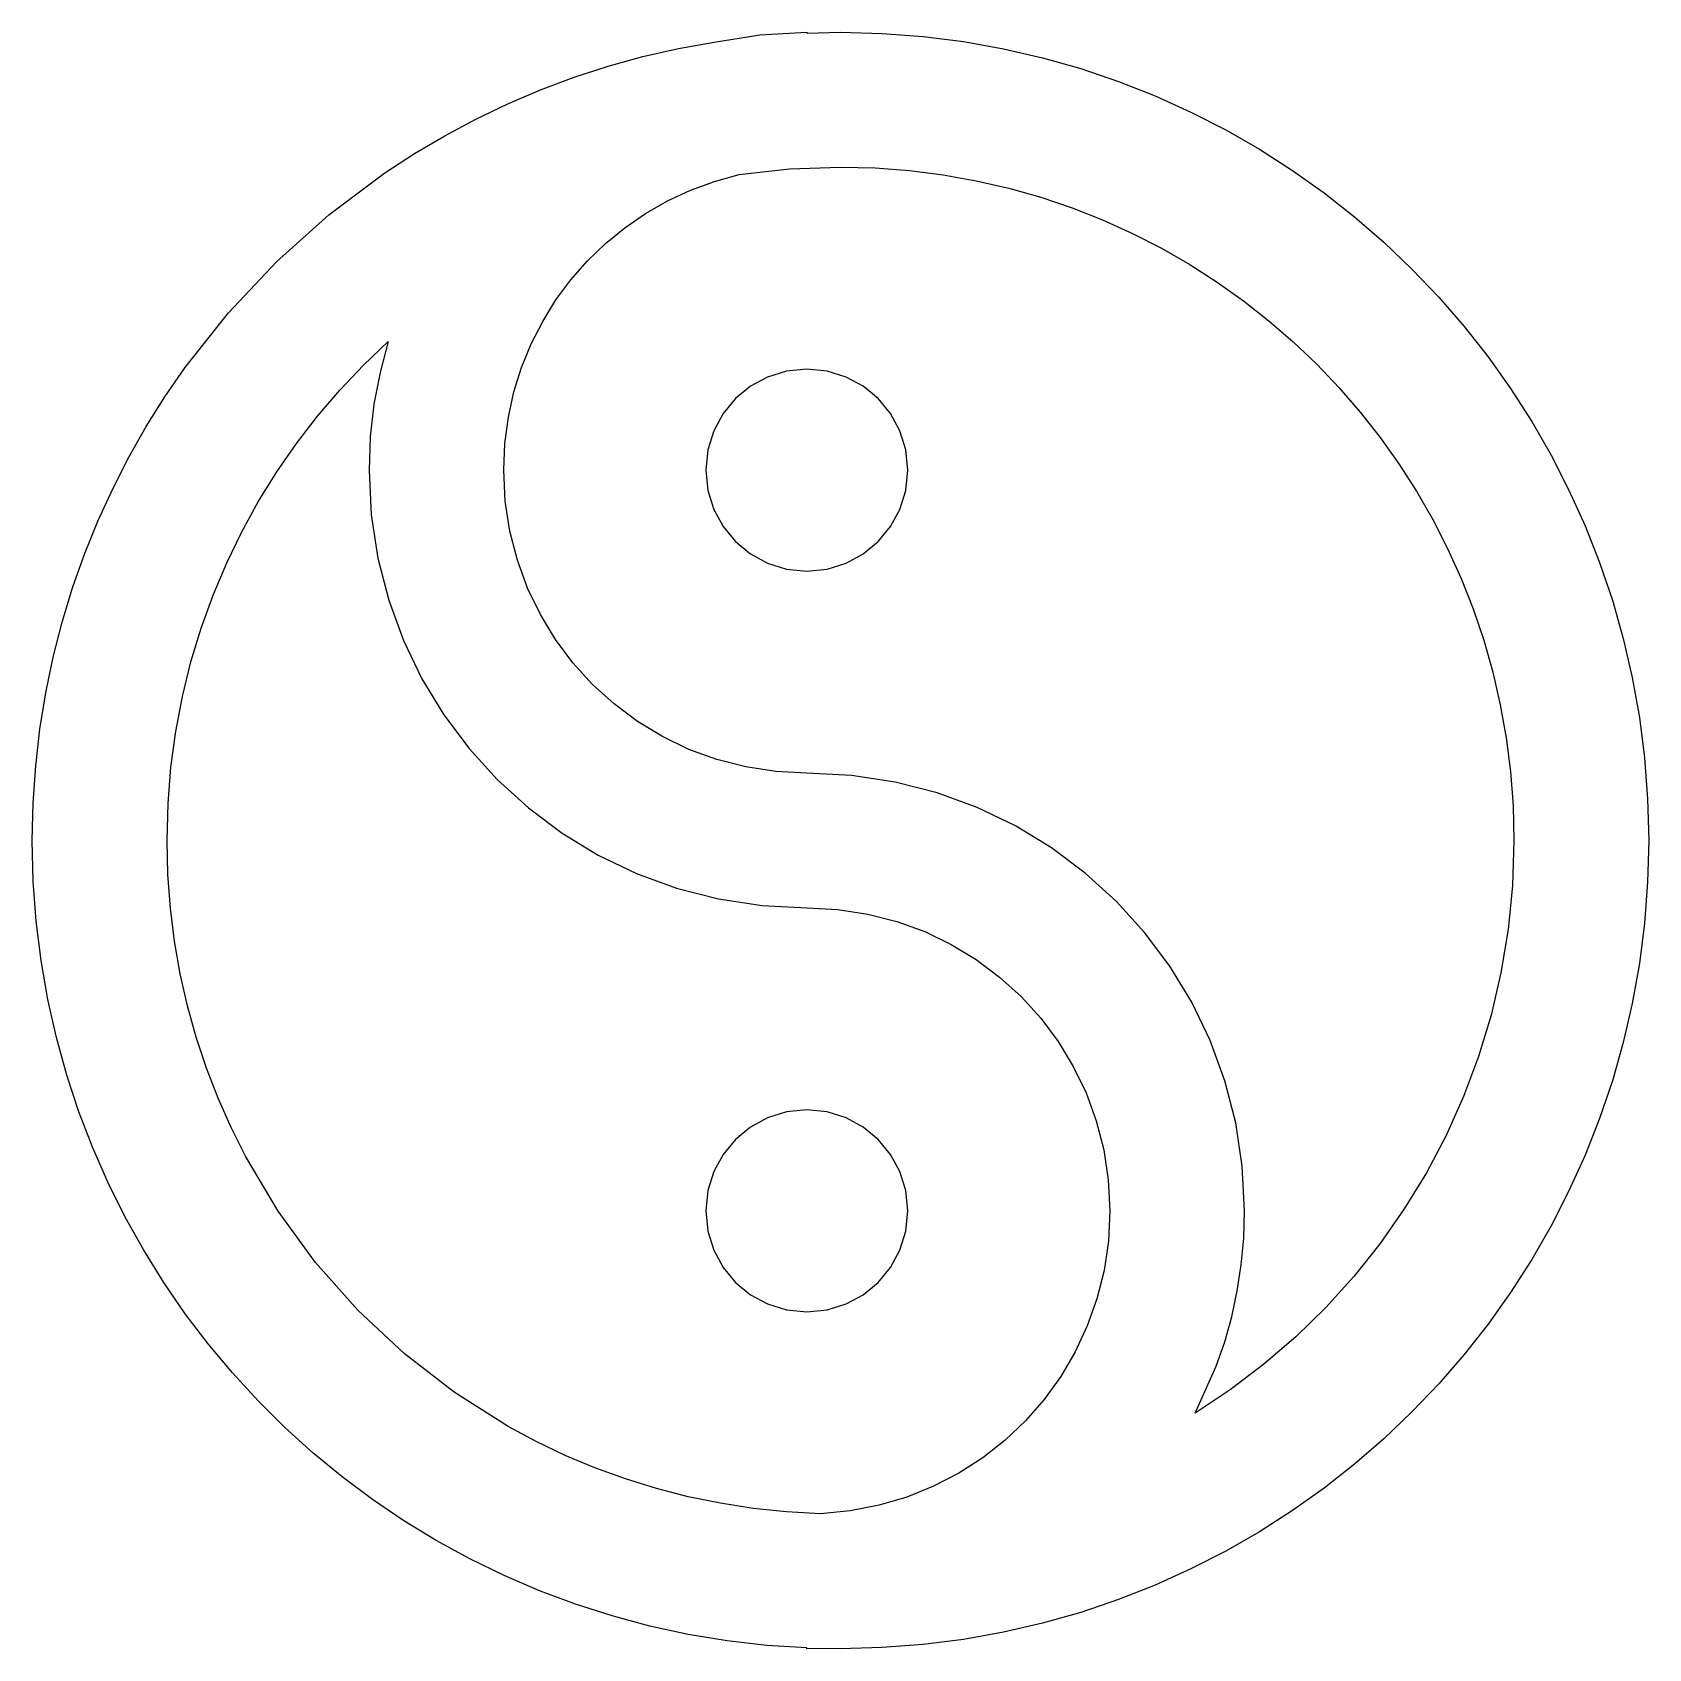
# Model space of a CAD drawing. Extents: x 26 to 185, y 26 to 185.
import ezdxf

# ---------------------------------------------------------------- set-up
doc = ezdxf.new("R2010")
doc.units = 0

msp = doc.modelspace()

# ---------------------------------------------------------------- linework, layer by layer
at = {"layer": 'Layer 1'}
for p, q in [((89.909876, 183.611019), (93.4411, 184.247)), ((93.4411, 184.247), (97.91275, 184.96425)), ((97.91275, 184.96425), (102.526, 185.209)), ((102.526, 185.209), (102.526, 185.141)), ((102.526, 185.141), (105.833, 185.209)), ((105.833, 185.209), (109.917662, 185.105716)), ((109.917662, 185.105716), (113.948698, 184.799189)), ((113.948698, 184.799189), (117.921122, 184.294407)), ((117.921122, 184.294407), (121.829945, 183.596357)), ((83.018966, 181.881093), (86.434604, 182.821156)), ((86.434604, 182.821156), (89.909876, 183.611019)), ((121.829945, 183.596357), (125.670182, 182.710028)), ((125.670182, 182.710028), (129.436845, 181.640406)), ((79.666644, 180.794512), (83.018966, 181.881093)), ((129.436845, 181.640406), (133.124946, 180.392479)), ((73.166678, 178.196526), (76.38132, 179.565095)), ((76.38132, 179.565095), (79.666644, 180.794512)), ((133.124946, 180.392479), (136.7295, 178.971234)), ((70.026398, 176.692485), (73.166678, 178.196526)), ((136.7295, 178.971234), (140.245518, 177.381661)), ((66.964164, 175.056656), (70.026398, 176.692485)), ((140.245518, 177.381661), (143.668015, 175.628745)), ((63.983658, 173.292721), (66.964164, 175.056656)), ((143.668015, 175.628745), (146.992002, 173.717475)), ((61.088562, 171.404361), (63.983658, 173.292721)), ((146.992002, 173.717475), (150.212492, 171.652838)), ((95.8902, 171.237), (100.8109, 171.791875)), ((100.8109, 171.791875), (105.833, 171.98)), ((105.833, 171.98), (109.236827, 171.89393)), ((109.236827, 171.89393), (112.595974, 171.638491)), ((112.595974, 171.638491), (115.906285, 171.217839)), ((150.212492, 171.652838), (153.324499, 169.439822)), ((55.56933, 167.269098), (61.088562, 171.404361)), ((91.093664, 169.704982), (93.447782, 170.569746)), ((93.447782, 170.569746), (95.8902, 171.237)), ((115.906285, 171.217839), (119.163604, 170.636131)), ((119.163604, 170.636131), (122.363773, 169.897522)), ((122.363773, 169.897522), (125.502638, 169.00617)), ((86.688561, 167.421172), (88.837404, 168.652271)), ((88.837404, 168.652271), (91.093664, 169.704982)), ((125.502638, 169.00617), (128.576042, 167.96623)), ((153.324499, 169.439822), (156.323036, 167.083414)), ((50.435928, 162.680325), (55.56933, 167.269098)), ((84.656694, 166.021247), (86.688561, 167.421172)), ((128.576042, 167.96623), (131.579828, 166.781859)), ((131.579828, 166.781859), (134.50984, 165.457213)), ((156.323036, 167.083414), (159.203115, 164.588603)), ((82.751362, 164.462057), (84.656694, 166.021247)), ((134.50984, 165.457213), (137.361922, 163.996449)), ((80.982123, 162.753162), (82.751362, 164.462057)), ((137.361922, 163.996449), (140.131917, 162.403722)), ((159.203115, 164.588603), (161.95975, 161.960375)), ((45.717813, 157.6675), (50.435928, 162.680325)), ((79.358537, 160.904125), (80.982123, 162.753162)), ((140.131917, 162.403722), (142.81567, 160.683189)), ((161.95975, 161.960375), (164.587953, 159.203718)), ((77.890163, 158.924506), (79.358537, 160.904125)), ((142.81567, 160.683189), (145.409023, 158.839007)), ((76.586558, 156.823865), (77.890163, 158.924506)), ((145.409023, 158.839007), (147.907821, 156.875331)), ((164.587953, 159.203718), (167.082737, 156.323621)), ((41.444444, 152.260082), (45.717813, 157.6675)), ((75.457283, 154.611765), (76.586558, 156.823865)), ((147.907821, 156.875331), (150.307907, 154.796319)), ((167.082737, 156.323621), (169.439116, 153.32507)), ((58.974438, 152.518709), (61.4181, 154.85)), ((61.4181, 154.85), (60.605758, 151.808562)), ((74.511895, 152.297766), (75.457283, 154.611765)), ((150.307907, 154.796319), (152.605125, 152.606125)), ((56.652142, 150.066426), (58.974438, 152.518709)), ((152.605125, 152.606125), (154.795319, 150.308907)), ((169.439116, 153.32507), (171.652102, 150.213053)), ((39.483745, 149.417605), (41.444444, 152.260082)), ((60.605758, 151.808562), (60.014637, 148.68275)), ((73.759954, 149.891428), (74.511895, 152.297766)), ((98.664039, 151.356313), (96.978665, 150.441539)), ((100.526453, 151.93443), (98.664039, 151.356313)), ((102.526, 152.136), (100.526453, 151.93443)), ((104.525695, 151.93443), (102.526, 152.136)), ((106.388187, 151.356313), (104.525695, 151.93443)), ((108.073586, 150.441539), (106.388187, 151.356313)), ((37.645281, 146.487527), (39.483745, 149.417605)), ((54.456219, 147.498156), (56.652142, 150.066426)), ((73.211019, 147.402314), (73.759954, 149.891428)), ((95.510237, 149.23), (94.298661, 147.761586)), ((96.978665, 150.441539), (95.510237, 149.23)), ((109.542, 149.23), (108.073586, 150.441539)), ((110.753539, 147.761586), (109.542, 149.23)), ((154.795319, 150.308907), (156.874331, 147.908821)), ((171.652102, 150.213053), (173.716707, 146.992557)), ((60.014637, 148.68275), (59.653523, 145.481562)), ((94.298661, 147.761586), (93.383842, 146.076188)), ((111.668313, 146.076188), (110.753539, 147.761586)), ((156.874331, 147.908821), (158.838007, 145.410023)), ((35.932732, 143.47353), (37.645281, 146.487527)), ((52.391675, 144.818906), (54.456219, 147.498156)), ((72.874648, 144.839985), (73.211019, 147.402314)), ((93.383842, 146.076188), (92.805687, 144.213695)), ((112.24643, 144.213695), (111.668313, 146.076188)), ((173.716707, 146.992557), (175.627946, 143.668572)), ((50.463519, 142.033684), (52.391675, 144.818906)), ((59.653523, 145.481562), (59.5312, 142.214)), ((72.7604, 142.214), (72.874648, 144.839985)), ((158.838007, 145.410023), (160.682189, 142.81667)), ((34.349781, 140.379295), (35.932732, 143.47353)), ((92.805687, 144.213695), (92.6041, 142.214)), ((112.448, 142.214), (112.24643, 144.213695)), ((175.627946, 143.668572), (177.380831, 140.246083)), ((48.676758, 139.147496), (50.463519, 142.033684)), ((59.5312, 142.214), (59.753177, 137.817927)), ((72.914076, 139.17065), (72.7604, 142.214)), ((72.7604, 142.214), (72.7604, 142.214)), ((92.6041, 142.214), (92.805687, 140.214305)), ((112.24643, 140.214305), (112.448, 142.214)), ((112.448, 142.214), (112.448, 142.214)), ((160.682189, 142.81667), (162.402722, 140.132917)), ((32.900111, 137.208506), (34.349781, 140.379295)), ((92.805687, 140.214305), (93.383842, 138.351812)), ((111.668313, 138.351812), (112.24643, 140.214305)), ((162.402722, 140.132917), (163.995449, 137.362922)), ((177.380831, 140.246083), (178.970375, 136.730078)), ((47.036399, 136.165349), (48.676758, 139.147496)), ((73.365131, 136.215201), (72.914076, 139.17065)), ((93.383842, 138.351812), (94.298661, 136.666414)), ((110.753539, 136.666414), (111.668313, 138.351812)), ((31.587405, 133.964844), (32.900111, 137.208506)), ((59.753177, 137.817927), (60.4047, 133.548864)), ((94.298661, 136.666414), (95.510237, 135.198)), ((109.542, 135.198), (110.753539, 136.666414)), ((163.995449, 137.362922), (165.456213, 134.51084)), ((178.970375, 136.730078), (180.391591, 133.125546)), ((45.54745, 133.09225), (47.036399, 136.165349)), ((74.098601, 133.362616), (73.365131, 136.215201)), ((95.510237, 135.198), (96.978665, 133.986461)), ((108.073586, 133.986461), (109.542, 135.198)), ((30.415343, 130.651991), (31.587405, 133.964844)), ((60.4047, 133.548864), (61.464159, 129.428419)), ((75.099527, 130.627859), (74.098601, 133.362616)), ((96.978665, 133.986461), (98.664039, 133.071687)), ((106.388187, 133.071687), (108.073586, 133.986461)), ((165.456213, 134.51084), (166.780859, 131.580828)), ((44.214918, 129.933206), (45.54745, 133.09225)), ((98.664039, 133.071687), (100.526453, 132.49357)), ((100.526453, 132.49357), (102.526, 132.292)), ((102.526, 132.292), (104.525695, 132.49357)), ((104.525695, 132.49357), (106.388187, 133.071687)), ((180.391591, 133.125546), (181.639491, 129.437473)), ((29.387609, 127.27363), (30.415343, 130.651991)), ((76.352945, 128.025893), (75.099527, 130.627859)), ((166.780859, 131.580828), (167.96523, 128.577042)), ((43.043811, 126.693223), (44.214918, 129.933206)), ((61.464159, 129.428419), (62.909941, 125.478203)), ((181.639491, 129.437473), (182.709089, 125.670848)), ((28.507886, 123.833444), (29.387609, 127.27363)), ((77.843894, 125.571682), (76.352945, 128.025893)), ((167.96523, 128.577042), (169.00517, 125.503638)), ((42.039136, 123.377308), (43.043811, 126.693223)), ((62.909941, 125.478203), (64.720435, 121.719824)), ((79.557412, 123.280188), (77.843894, 125.571682)), ((169.00517, 125.503638), (169.896522, 122.364773)), ((182.709089, 125.670848), (183.595398, 121.830658)), ((27.779854, 120.335113), (28.507886, 123.833444)), ((41.2059, 119.990469), (42.039136, 123.377308)), ((81.478538, 121.166375), (79.557412, 123.280188)), ((169.896522, 122.364773), (170.635131, 119.164604)), ((64.720435, 121.719824), (66.874029, 118.174891)), ((83.592309, 119.245207), (81.478538, 121.166375)), ((183.595398, 121.830658), (184.293431, 117.921891)), ((27.207198, 116.782321), (27.779854, 120.335113)), ((40.549111, 116.537711), (41.2059, 119.990469)), ((85.883764, 117.531646), (83.592309, 119.245207)), ((170.635131, 119.164604), (171.216839, 115.907285)), ((66.874029, 118.174891), (69.349113, 114.865013)), ((88.337942, 116.040657), (85.883764, 117.531646)), ((184.293431, 117.921891), (184.7982, 113.949533)), ((26.793598, 113.17875), (27.207198, 116.782321)), ((40.073777, 113.024043), (40.549111, 116.537711)), ((90.93988, 114.787203), (88.337942, 116.040657)), ((171.216839, 115.907285), (171.637491, 112.596974)), ((69.349113, 114.865013), (72.124075, 111.8118)), ((93.674616, 113.786247), (90.93988, 114.787203)), ((26.542738, 109.528083), (26.793598, 113.17875)), ((39.784904, 109.45447), (40.073777, 113.024043)), ((96.52719, 113.052752), (93.674616, 113.786247)), ((99.482638, 112.601682), (96.52719, 113.052752)), ((184.7982, 113.949533), (185.104719, 109.918574)), ((72.124075, 111.8118), (75.177303, 109.03686)), ((102.526, 112.448), (99.482638, 112.601682)), ((106.921909, 112.226027), (102.526, 112.448)), ((111.190854, 111.574517), (106.921909, 112.226027)), ((115.311219, 110.515078), (111.190854, 111.574517)), ((171.637491, 112.596974), (171.89293, 109.237827)), ((119.261391, 109.06932), (115.311219, 110.515078)), ((185.104719, 109.918574), (185.208, 105.834)), ((26.4583, 105.834), (26.542738, 109.528083)), ((39.6875, 105.834), (39.784904, 109.45447)), ((75.177303, 109.03686), (78.487186, 106.561803)), ((123.019756, 107.258855), (119.261391, 109.06932)), ((171.89293, 109.237827), (171.979, 105.834)), ((78.487186, 106.561803), (82.032113, 104.408237)), ((126.564701, 105.105292), (123.019756, 107.258855)), ((26.556448, 101.851973), (26.4583, 105.834)), ((26.4583, 105.834), (26.4583, 105.834)), ((39.770488, 102.491481), (39.6875, 105.834)), ((39.6875, 105.834), (39.6875, 105.834)), ((129.874612, 102.630241), (126.564701, 105.105292)), ((171.979, 105.834), (171.833862, 101.416952)), ((185.208, 105.834), (185.104719, 101.74932)), ((82.032113, 104.408237), (85.790472, 102.597772)), ((26.847811, 97.92077), (26.556448, 101.851973)), ((40.016829, 99.191964), (39.770488, 102.491481)), ((85.790472, 102.597772), (89.740651, 101.152017)), ((132.927875, 99.855312), (129.874612, 102.630241)), ((185.104719, 101.74932), (184.7982, 97.718267)), ((89.740651, 101.152017), (93.86104, 100.09258)), ((93.86104, 100.09258), (98.130027, 99.441072)), ((171.833862, 101.416952), (171.404537, 97.07755)), ((40.42259, 95.939385), (40.016829, 99.191964)), ((98.130027, 99.441072), (102.526, 99.2191)), ((102.526, 99.2191), (105.56935, 99.065428)), ((105.56935, 99.065428), (108.524799, 98.614386)), ((108.524799, 98.614386), (111.377384, 97.880933)), ((135.702876, 96.802116), (132.927875, 99.855312)), ((27.327773, 94.04501), (26.847811, 97.92077)), ((111.377384, 97.880933), (114.112141, 96.88003)), ((114.112141, 96.88003), (116.714107, 95.626636)), ((171.404537, 97.07755), (170.700158, 92.824926)), ((184.7982, 97.718267), (184.293431, 93.745827)), ((40.983836, 92.737677), (40.42259, 95.939385)), ((116.714107, 95.626636), (119.168318, 94.135712)), ((138.178002, 93.492263), (135.702876, 96.802116)), ((27.991713, 90.229313), (27.327773, 94.04501)), ((119.168318, 94.135712), (121.459812, 92.422217)), ((184.293431, 93.745827), (183.595398, 89.836989)), ((41.696632, 89.590775), (40.983836, 92.737677)), ((121.459812, 92.422217), (123.573625, 90.501113)), ((140.331638, 89.947362), (138.178002, 93.492263)), ((170.700158, 92.824926), (169.729859, 88.668216)), ((123.573625, 90.501113), (125.494793, 88.387357)), ((28.835014, 86.478296), (27.991713, 90.229313)), ((42.557046, 86.502613), (41.696632, 89.590775)), ((142.142172, 86.189023), (140.331638, 89.947362)), ((183.595398, 89.836989), (182.709089, 85.996738)), ((125.494793, 88.387357), (127.208354, 86.095912)), ((169.729859, 88.668216), (168.502773, 84.616553)), ((29.853056, 82.796578), (28.835014, 86.478296)), ((43.561142, 83.477126), (42.557046, 86.502613)), ((127.208354, 86.095912), (128.699343, 83.641735)), ((143.587989, 82.238858), (142.142172, 86.189023)), ((182.709089, 85.996738), (181.639491, 82.230063)), ((168.502773, 84.616553), (167.028033, 80.679074)), ((31.041222, 79.188778), (29.853056, 82.796578)), ((44.704986, 80.518247), (43.561142, 83.477126)), ((128.699343, 83.641735), (129.952797, 81.039789)), ((129.952797, 81.039789), (130.953753, 78.305032)), ((144.647475, 78.118476), (143.587989, 82.238858)), ((181.639491, 82.230063), (180.391591, 78.541949)), ((45.984645, 77.629911), (44.704986, 80.518247)), ((102.526, 79.3754), (100.526453, 79.173813)), ((104.525695, 79.173813), (102.526, 79.3754)), ((167.028033, 80.679074), (165.314773, 76.864911)), ((32.394892, 75.659514), (31.041222, 79.188778)), ((98.664039, 78.595658), (96.978665, 77.680839)), ((100.526453, 79.173813), (98.664039, 78.595658)), ((106.388187, 78.595658), (104.525695, 79.173813)), ((108.073586, 77.680839), (106.388187, 78.595658)), ((130.953753, 78.305032), (131.687248, 75.452425)), ((145.299016, 73.849486), (144.647475, 78.118476)), ((180.391591, 78.541949), (178.970375, 74.937384)), ((47.396183, 74.816053), (45.984645, 77.629911)), ((95.510237, 76.469263), (94.298661, 75.000835)), ((96.978665, 77.680839), (95.510237, 76.469263)), ((109.542, 76.469263), (108.073586, 77.680839)), ((110.753539, 75.000835), (109.542, 76.469263)), ((165.314773, 76.864911), (163.372125, 73.1832)), ((33.909448, 72.213406), (32.394892, 75.659514)), ((50.599165, 69.427506), (47.396183, 74.816053)), ((94.298661, 75.000835), (93.383842, 73.315461)), ((111.668313, 73.315461), (110.753539, 75.000835)), ((131.687248, 75.452425), (132.138318, 72.496928)), ((178.970375, 74.937384), (177.380831, 71.421356)), ((93.383842, 73.315461), (92.805687, 71.453047)), ((112.24643, 71.453047), (111.668313, 73.315461)), ((145.521, 69.4535), (145.299016, 73.849486)), ((163.372125, 73.1832), (161.209223, 69.643075)), ((35.580272, 68.855071), (33.909448, 72.213406)), ((92.805687, 71.453047), (92.6041, 69.4535)), ((112.448, 69.4535), (112.24643, 71.453047)), ((132.138318, 72.496928), (132.292, 69.4535)), ((177.380831, 71.421356), (175.627946, 67.99885)), ((37.402744, 65.58913), (35.580272, 68.855071)), ((54.282457, 64.38408), (50.599165, 69.427506)), ((92.6041, 69.4535), (92.805687, 67.453957)), ((112.24643, 67.453957), (112.448, 69.4535)), ((112.448, 69.4535), (112.448, 69.4535)), ((132.292, 69.4535), (132.146453, 66.491441)), ((145.439623, 66.786972), (145.521, 69.4535)), ((161.209223, 69.643075), (158.835201, 66.25367)), ((92.805687, 67.453957), (93.383842, 65.591555)), ((111.668313, 65.591555), (112.24643, 67.453957)), ((145.198672, 64.16355), (145.439623, 66.786972)), ((175.627946, 67.99885), (173.716707, 64.674855)), ((39.372247, 62.420199), (37.402744, 65.58913)), ((93.383842, 65.591555), (94.298661, 63.906197)), ((110.753539, 63.906197), (111.668313, 65.591555)), ((132.146453, 66.491441), (131.719002, 63.612201)), ((158.835201, 66.25367), (156.259192, 63.02412)), ((58.414587, 59.71725), (54.282457, 64.38408)), ((94.298661, 63.906197), (95.510237, 62.437787)), ((109.542, 62.437787), (110.753539, 63.906197)), ((131.719002, 63.612201), (131.023428, 60.829564)), ((144.802916, 61.587978), (145.198672, 64.16355)), ((173.716707, 64.674855), (171.652102, 61.454357)), ((41.484161, 59.352898), (39.372247, 62.420199)), ((95.510237, 62.437787), (96.978665, 61.226229)), ((108.073586, 61.226229), (109.542, 62.437787)), ((156.259192, 63.02412), (153.490328, 59.963559)), ((96.978665, 61.226229), (98.664039, 60.311427)), ((106.388187, 60.311427), (108.073586, 61.226229)), ((131.023428, 60.829564), (130.073516, 58.157311)), ((144.257125, 59.065), (144.802916, 61.587978)), ((171.652102, 61.454357), (169.439116, 58.342342)), ((43.733868, 56.391846), (41.484161, 59.352898)), ((62.964082, 55.45849), (58.414587, 59.71725)), ((98.664039, 60.311427), (100.526453, 59.733282)), ((100.526453, 59.733282), (102.526, 59.5317)), ((102.526, 59.5317), (104.525695, 59.733282)), ((104.525695, 59.733282), (106.388187, 60.311427)), ((143.566068, 56.599359), (144.257125, 59.065)), ((153.490328, 59.963559), (150.537744, 57.081123)), ((130.073516, 58.157311), (128.883046, 55.609224)), ((169.439116, 58.342342), (167.082737, 55.343799)), ((46.11675, 53.541661), (43.733868, 56.391846)), ((128.883046, 55.609224), (127.465803, 53.199087)), ((142.734516, 54.1958), (143.566068, 56.599359)), ((150.537744, 57.081123), (147.410572, 54.385944)), ((67.899468, 51.639275), (62.964082, 55.45849)), ((140.669, 49.5939), (142.734516, 54.1958)), ((147.410572, 54.385944), (144.117947, 51.887158)), ((167.082737, 55.343799), (164.587953, 52.463715)), ((48.628187, 50.806963), (46.11675, 53.541661)), ((127.465803, 53.199087), (125.835568, 50.94068)), ((164.587953, 52.463715), (161.95975, 49.707075)), ((51.263562, 48.192368), (48.628187, 50.806963)), ((73.189272, 48.29108), (67.899468, 51.639275)), ((125.835568, 50.94068), (124.006125, 48.847787)), ((144.117947, 51.887158), (140.669, 49.5939)), ((161.95975, 49.707075), (159.203115, 47.078868)), ((54.018255, 45.702497), (51.263562, 48.192368)), ((75.957245, 46.80345), (73.189272, 48.29108)), ((124.006125, 48.847787), (121.991256, 46.93419)), ((78.80202, 45.445378), (75.957245, 46.80345)), ((121.991256, 46.93419), (119.804744, 45.213671)), ((159.203115, 47.078868), (156.323036, 44.584079)), ((56.887649, 43.341968), (54.018255, 45.702497)), ((81.719664, 44.220798), (78.80202, 45.445378)), ((119.804744, 45.213671), (117.460372, 43.700012)), ((156.323036, 44.584079), (153.324499, 42.227698)), ((59.867123, 41.115399), (56.887649, 43.341968)), ((84.706241, 43.133645), (81.719664, 44.220798)), ((87.757817, 42.187852), (84.706241, 43.133645)), ((117.460372, 43.700012), (114.971922, 42.406995)), ((90.87046, 41.387354), (87.757817, 42.187852)), ((94.040233, 40.736086), (90.87046, 41.387354)), ((112.353177, 41.348404), (109.61792, 40.538019)), ((114.971922, 42.406995), (112.353177, 41.348404)), ((153.324499, 42.227698), (150.212492, 40.014709)), ((62.952061, 39.02741), (59.867123, 41.115399)), ((97.263204, 40.237981), (94.040233, 40.736086)), ((100.535437, 39.896974), (97.263204, 40.237981)), ((103.853, 39.717), (100.535437, 39.896974)), ((106.779933, 39.989624), (103.853, 39.717)), ((109.61792, 40.538019), (106.779933, 39.989624)), ((150.212492, 40.014709), (146.992002, 37.950101)), ((66.137842, 37.082619), (62.952061, 39.02741)), ((69.41985, 35.285644), (66.137842, 37.082619)), ((146.992002, 37.950101), (143.668015, 36.03886)), ((72.793464, 33.641105), (69.41985, 35.285644)), ((143.668015, 36.03886), (140.245518, 34.285973)), ((76.254067, 32.153619), (72.793464, 33.641105)), ((140.245518, 34.285973), (136.7295, 32.696428)), ((79.797039, 30.827806), (76.254067, 32.153619)), ((136.7295, 32.696428), (133.124946, 31.275211)), ((83.417763, 29.668285), (79.797039, 30.827806)), ((133.124946, 31.275211), (129.436845, 30.02731)), ((87.11162, 28.679673), (83.417763, 29.668285)), ((90.87399, 27.86659), (87.11162, 28.679673)), ((125.670182, 28.957711), (121.829945, 28.071402)), ((129.436845, 30.02731), (125.670182, 28.957711)), ((94.700256, 27.233655), (90.87399, 27.86659)), ((98.585799, 26.785485), (94.700256, 27.233655)), ((117.921122, 27.373369), (113.948698, 26.8686)), ((121.829945, 28.071402), (117.921122, 27.373369)), ((102.526, 26.5267), (98.585799, 26.785485)), ((102.526, 26.4588), (102.526, 26.5267)), ((103.928, 26.4808), (102.526, 26.4588)), ((105.833, 26.4588), (103.928, 26.4808)), ((109.917662, 26.562081), (105.833, 26.4588)), ((113.948698, 26.8686), (109.917662, 26.562081))]:
    msp.add_line(p, q, dxfattribs=at)

doc.saveas('drawing.dxf')
